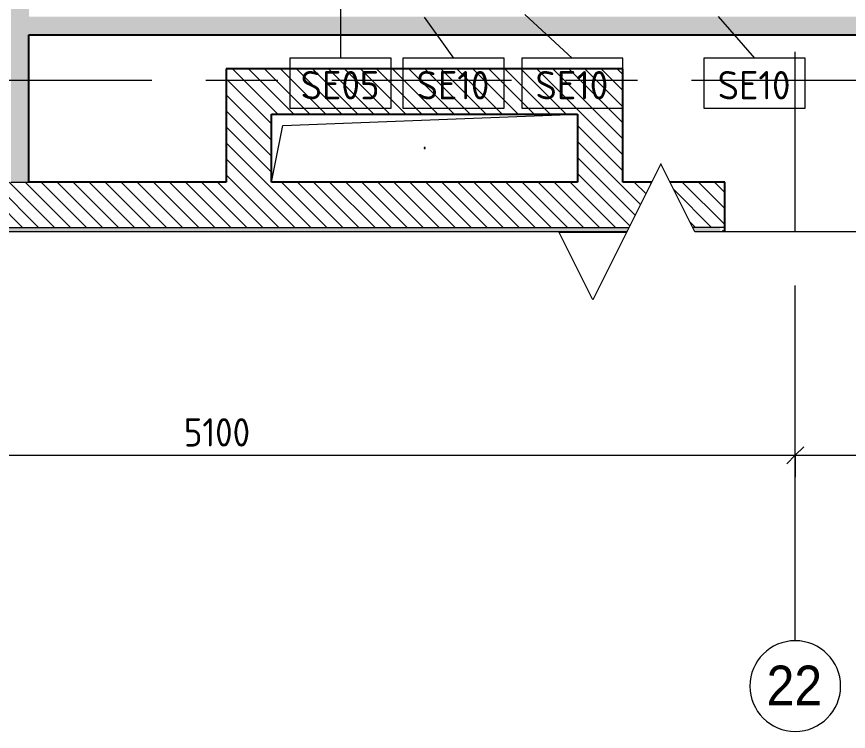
# Model space of a CAD drawing. Header units: millimetres. Extents: x 39815 to 261742, y -8553 to 29000.
# Drawn here: x 70445 to 74114, y 9125 to 12280 of the extents above; entities that cross this region are included whole.
import ezdxf

# ---------------------------------------------------------------- set-up
doc = ezdxf.new("R2010")
doc.units = ezdxf.units.MM
doc.linetypes.add('Осевая', pattern=[1587.5, 317.5, -238.125, 793.75, -238.125])
for name, color, linetype, lineweight in [('A-ANNO-DIMS', 7, 'Continuous', 9), ('A-ANNO-DIMS-50', 7, 'Continuous', 9), ('A-DETL-GENF', 7, 'Continuous', 9), ('A-GENM', 7, 'Continuous', 9), ('A-WALL-2', 7, 'Continuous', 9), ('I-WALL', 7, 'Continuous', 9), ('P-SANR-FIXT-IDEN', 7, 'Continuous', 9), ('Оси', 7, 'Continuous', 9), ('Оси-1', 7, 'Continuous', 20), ('Оси-2', 7, 'Осевая', 9)]:
    doc.layers.add(name, color=color, linetype=linetype, lineweight=lineweight)
doc.layers.add('A-WALL-1', color=7, linetype='Continuous', lineweight=25, true_color=0x3c3c3c)
doc.layers.add('A-WALL-FNSH-1', color=7, linetype='Continuous', lineweight=15, true_color=0x3c3c3c)
doc.styles.add('Arial', font='arial.ttf', dxfattribs={"width": 0.9, "height": 175})
doc.styles.add('GOST Common', font='GOST_Common.ttf', dxfattribs={"height": 125})
doc.styles.add('ISOCPEUR', font='isocpeur.ttf', dxfattribs={"width": 0.9, "height": 125})
doc.dimstyles.new('ISO-2_5_0_9К_БОЛЬШОЙ', dxfattribs={"dimscale": 304.8, "dimtxt": 124.497647, "dimasz": 0.246063, "dimexe": 0.19685, "dimexo": 0.492126, "dimgap": 0, "dimtad": 1, "dimdec": 0, "dimrnd": 10, "dimzin": 0, "dimdsep": 46, "dimtxsty": 'ISOCPEUR', "dimblk1": 'OBLIQUE', "dimblk2": 'OBLIQUE', "dimsah": 1, "dimcen": 0.09, "dimdle": 0.19685, "dimazin": 0, "dimtfac": 1, "dimtdec": 4, "dimtix": 1, "dimtmove": 0, "dimatfit": 3, "dimfxl": 1, "dimtvp": 1, "dimtolj": 1, "dimtzin": 0, "dimarcsym": 2})
pattern_1 = [(135, (-6780.206, 0), (-35.35534, -35.35534), [])]
pattern_2 = [(135, (-6780.206, 0), (-37.717076, -37.717076), [53.34, -8.89, 1.778, -8.89]), (135, (-6780.206, 37.694), (-37.717076, -37.717076), []), (50, (-6780.206, 0), (63.763904, -5.57885), [6.667, -73.342]), (355, (-6780.206, 0), (-12.334876, 66.869514), [5.334, -58.674]), (100.451, (-6774.89, -0.465), (51.43036, 61.29098), [5.667, -62.332]), (46.184, (-6780.206, 17.78), (94.87722, -14.714836), [10.001, -110.014]), (96.636, (-6772.3, 16.55), (83.09115, 86.59931), [8.5, -93.497]), (351.184, (-6780.21, 17.78), (83.09204, 86.59928), [8.001, -88.011]), (21, (-6771.316, 13.335), (53.064487, -35.792726), [6.667, -73.342]), (326, (-6771.316, 13.335), (21.63066, 64.46546), [5.334, -58.674]), (71.451, (-6766.894, 10.35), (74.69646, 28.672367), [5.667, -62.332]), (37.5, (-6780.206, 0), (1.080413, 29.594271), [1.676, -56.286, 1.676, -57.887, -58.896]), (37.5, (-6780.206, 0), (1.080413, 29.594271), [-117.526, 1.676, -57.22]), (7.5, (-6780.206, 0), (23.386368, 35.063507), [1.676, -32.283, 1.676, -54.953, -22.447]), (7.5, (-6780.206, 0), (23.386368, 35.063507), [-90.589, 1.676, -20.771]), (327.5, (-6800.03, 0), (47.456567, -2.0054684), [1.676, -20.549, 1.676, -67.666, -92.011]), (327.5, (-6800.03, 0), (47.456567, -2.0054684), [-91.567, 1.676, -90.335]), (317.5, (-6808.92, 0), (51.844948, 8.89904), [1.676, -27.216, 1.676, -44.374, -65.341]), (317.5, (-6808.92, 0), (51.844948, 8.89904), [-74.943, 1.676, -63.665])]
pattern_3 = [(0, (-6780.206, 0), (60.96, 15.24), [5.029, -40.691, 5.029, -40.691, -243.84]), (0, (-6780.206, 0), (60.96, 15.24), [-91.44, 5.029, -86.411, 5.029, -40.691, -106.68]), (0, (-6780.206, 0), (60.96, 15.24), [-228.6, 5.029, -25.451, 5.029, -71.171]), (120, (-6757.346, 7.62), (-43.6782272, 45.1729086), [5.029, -40.691, 5.029, -40.691, -243.84]), (120, (-6757.346, 7.62), (-43.6782272, 45.1729086), [-91.44, 5.029, -86.411, 5.029, -40.691, -106.68]), (120, (-6757.346, 7.62), (-43.6782272, 45.1729086), [-228.6, 5.029, -25.451, 5.029, -71.171]), (240, (-6749.726, 38.1), (-17.2817728, -60.4129086), [5.029, -40.691, 5.029, -40.691, -243.84]), (240, (-6749.726, 38.1), (-17.2817728, -60.4129086), [-91.44, 5.029, -86.411, 5.029, -40.691, -106.68]), (240, (-6749.726, 38.1), (-17.2817728, -60.4129086), [-228.6, 5.029, -25.451, 5.029, -71.171])]

# ---------------------------------------------------------------- blocks, each defined once
blk = doc.blocks.new('GM_Отверстие прямоугольное _в плите_ - Отверстие-23877123-Фрагмент 2_9')
at = {"layer": 'A-GENM'}
for p, q in [((-625, 100), (675, 150)), ((-675, -150), (-625, 100))]:
    blk.add_line(p, q, dxfattribs=at)
for start, end in [(360, 180), (180, 360)]:
    blk.add_arc((0, 0), 2.5, start, end, dxfattribs=at)
blk = doc.blocks.new('DET_L_Линия разрыва - М100-30991372-Фрагмент 2_9')
at = {"layer": 'A-DETL-GENF'}
for p, q in [((4872, -300), (5172, 300)), ((5172, 300), (5322, 0)), ((0, 0), (4722, 0)), ((4722, 0), (4872, -300)), ((5322, 0), (10044, 0))]:
    blk.add_line(p, q, dxfattribs=at)
blk = doc.blocks.new('Ось сетки - D8-29747960-Фрагмент 2_9')
at = {"layer": 'Оси-1'}
for start, end in [(360, 180), (180, 360)]:
    blk.add_arc((0, 0), 4, start, end, dxfattribs=at)
blk = doc.blocks.new('DIMBLOCK15-Фрагмент 2_9')
at = {"layer": 'A-ANNO-DIMS-50'}
for p, q in [((68779.8, 10247.4), (68779.8, 10404.3)), ((73879.8, 10247.4), (73879.8, 10404.3)), ((68779.8, 10344.3), (73879.8, 10344.3)), ((68779.8, 10344.3), (68779.8, 10247.4)), ((73879.8, 10344.3), (73879.8, 10247.4))]:
    blk.add_line(p, q, dxfattribs=at)
at = {"layer": 'A-ANNO-DIMS-50', "lineweight": 20}
for p, q in [((68779.8, 10344.3), (68817.3, 10381.8)), ((73879.8, 10344.3), (73917.3, 10381.8)), ((68779.8, 10344.3), (68742.3, 10306.8)), ((73879.8, 10344.3), (73842.3, 10306.8))]:
    blk.add_line(p, q, dxfattribs=at)
at = {"layer": 'A-ANNO-DIMS-50', "color": 0, "insert": (71182.6, 10507.6), "char_height": 125, "width": 353.382, "attachment_point": 1, "line_spacing_factor": 1.149209, "style": 'ISOCPEUR'}
blk.add_mtext('5100', dxfattribs=at)
blk = doc.blocks.new('_Oblique')
at = {"color": 0, "linetype": 'ByBlock', "lineweight": -2}
blk.add_line((-0.5, -0.5), (0.5, 0.5), dxfattribs=at)
blk = doc.blocks.new('DIMBLOCK16-Фрагмент 2_9')
at = {"layer": 'A-ANNO-DIMS-50'}
for p, q in [((73879.8, 10247.4), (73879.8, 10404.3)), ((77779.8, 10247.4), (77779.8, 10404.3)), ((73879.8, 10344.3), (77779.8, 10344.3)), ((73879.8, 10344.3), (73879.8, 10247.4)), ((77779.8, 10344.3), (77779.8, 10247.4))]:
    blk.add_line(p, q, dxfattribs=at)
at = {"layer": 'A-ANNO-DIMS-50', "lineweight": 20}
for p, q in [((73879.8, 10344.3), (73917.3, 10381.8)), ((77779.8, 10344.3), (77817.3, 10381.8)), ((73879.8, 10344.3), (73842.3, 10306.8)), ((77779.8, 10344.3), (77742.3, 10306.8))]:
    blk.add_line(p, q, dxfattribs=at)
at = {"layer": 'A-ANNO-DIMS-50', "color": 0, "insert": (75671.8, 10507.6), "char_height": 125, "width": 379.239, "attachment_point": 1, "line_spacing_factor": 1.149209, "style": 'ISOCPEUR'}
blk.add_mtext('3900', dxfattribs=at)
blk = doc.blocks.new('М_сантехническая_рамка1 - В рамке-30590747-Фрагмент 2_9')
at = {"layer": 'P-SANR-FIXT-IDEN'}
for p, q in [((4.293, 2.24), (-4.639, 2.24)), ((-4.639, 2.24), (-4.639, -2.178)), ((4.293, -2.178), (4.293, 2.24)), ((-4.639, -2.178), (4.293, -2.178))]:
    blk.add_line(p, q, dxfattribs=at)

msp = doc.modelspace()

# ---------------------------------------------------------------- hatches: boundary and pattern name
at = {"layer": 'I-WALL'}
h = msp.add_hatch(dxfattribs=at)
h.set_pattern_fill('FP_6', color=256, style=0, pattern_type=2)
h.set_pattern_definition(pattern_2)
h.paths.add_polyline_path([(70499.6, 11550), (70499.6, 15570), (70419.6, 15570), (70419.6, 11550)])
h = msp.add_hatch(dxfattribs=at)
h.set_pattern_fill('FP_6', color=256, style=0, pattern_type=2)
h.set_pattern_definition(pattern_2)
h.paths.add_polyline_path([(77699.8, 12200), (77699.8, 12280), (70499.6, 12280), (70499.6, 12200), (77236, 12200)])
h = msp.add_hatch(dxfattribs=at)
h.set_pattern_fill('FP_2', color=256, style=0, pattern_type=2)
h.set_pattern_definition(pattern_1)
h.paths.add_polyline_path([(71569.8, 11550), (71569.8, 12050), (71369.8, 12050), (71369.8, 11550)])
h = msp.add_hatch(dxfattribs=at)
h.set_pattern_fill('FP_2', color=256, style=0, pattern_type=2)
h.set_pattern_definition(pattern_1)
h.paths.add_polyline_path([(72919.8, 11850), (72919.8, 12050), (71569.8, 12050), (71569.8, 11850), (72335.3, 11850)])
h = msp.add_hatch(dxfattribs=at)
h.set_pattern_fill('FP_2', color=256, style=0, pattern_type=2)
h.set_pattern_definition(pattern_1)
h.paths.add_polyline_path([(72987.6, 11550), (73119.8, 11550), (73119.8, 12050), (72919.8, 12050), (72919.8, 11550)])
h = msp.add_hatch(dxfattribs=at)
h.set_pattern_fill('FP_2', color=256, style=0, pattern_type=2)
h.set_pattern_definition(pattern_1)
h.paths.add_polyline_path([(73437.6, 11350), (73569.8, 11350), (73569.8, 11550), (73327.7, 11550), (73427.7, 11350)])
h.paths.add_polyline_path([(72987.6, 11350), (73147.4, 11350), (73247.4, 11550), (69199.8, 11550), (69199.8, 11350), (71635.2, 11350)])
h = msp.add_hatch(dxfattribs=at)
h.set_pattern_fill('FP_9', color=256, style=0, pattern_type=2)
h.set_pattern_definition(pattern_3)
h.paths.add_polyline_path([(73035.4, 11330), (73137.6, 11330.4), (73147.4, 11350), (69199.8, 11350), (69199.8, 11330.4), (72987.6, 11330)])
h.paths.add_polyline_path([(73549.8, 11330.4), (73549.8, 11350), (73428, 11349.4), (73437.6, 11330.4), (73548.8, 11330.4)])
h = msp.add_hatch(dxfattribs=at)
h.set_pattern_fill('FP_9', color=256, style=0, pattern_type=2)
h.set_pattern_definition(pattern_3)
h.paths.add_polyline_path([(73549.8, 11330.4), (73569.8, 11330.4), (73569.8, 11350), (73549.8, 11350)])

# ---------------------------------------------------------------- linework, layer by layer
at = {"layer": 'A-WALL-1'}
for p, q in [((70499.6, 11550), (70499.6, 12200)), ((70499.6, 12200), (77699.8, 12200)), ((71369.8, 12050), (71369.8, 11550)), ((73119.8, 12050), (71369.8, 12050)), ((73119.8, 11550), (73119.8, 12050)), ((71569.8, 11550), (71569.8, 11850)), ((71569.8, 11850), (72919.8, 11850)), ((72919.8, 11850), (72919.8, 11550)), ((71369.8, 11550), (70499.6, 11550)), ((72919.8, 11550), (71569.8, 11550)), ((73247.4, 11550), (73119.8, 11550)), ((73569.8, 11550), (73327.7, 11550)), ((73569.8, 11330.4), (73569.8, 11550)), ((72837.7, 11330), (73137.4, 11330))]:
    msp.add_line(p, q, dxfattribs=at)
at = {"layer": 'A-WALL-2'}
for p, q in [((70419.6, 11550), (70499.6, 11550)), ((69199.8, 11350), (73147.4, 11350)), ((73569.8, 11350), (73427.7, 11350))]:
    msp.add_line(p, q, dxfattribs=at)
at = {"layer": 'A-WALL-FNSH-1'}
msp.add_line((72838.2, 11329), (73136.9, 11329), dxfattribs=at)
at = {"layer": 'P-SANR-FIXT-IDEN'}
for p, q in [((71873.4, 12351.7), (71873.4, 12096.4)), ((72242.8, 12278.2), (72371.8, 12096.4)), ((72687, 12290), (72896.3, 12096.4)), ((73539.4, 12280), (73699.9, 12096.4))]:
    msp.add_line(p, q, dxfattribs=at)
at = {"layer": 'Оси'}
msp.add_line((73879.8, 9525.4), (73879.8, 10775.4), dxfattribs=at)
at = {"layer": 'Оси-2'}
for p, q in [((73879.8, 10775.4), (73879.8, 15062.3)), ((68104.3, 12000), (76909.5, 12000))]:
    msp.add_line(p, q, dxfattribs=at)

# ---------------------------------------------------------------- block references
at = {"layer": 'A-DETL-GENF', "rotation": 180}
msp.add_blockref('DET_L_Линия разрыва - М100-30991372-Фрагмент 2_9', (78159.5, 11330.4), dxfattribs=at)
at = {"layer": 'A-GENM'}
msp.add_blockref('GM_Отверстие прямоугольное _в плите_ - Отверстие-23877123-Фрагмент 2_9', (72244.8, 11700), dxfattribs=at)
at = {"layer": 'P-SANR-FIXT-IDEN', "xscale": 49.99999999999998, "yscale": 49.99999999999998, "zscale": 49.99999999999998}
for p in [(71882.1, 11984.4), (72380.5, 11984.4), (72904.9, 11984.4), (73708.6, 11984.4)]:
    msp.add_blockref('М_сантехническая_рамка1 - В рамке-30590747-Фрагмент 2_9', p, dxfattribs=at)
at = {"layer": 'Оси-1', "xscale": 49.99999999999998, "yscale": 49.99999999999998, "zscale": 49.99999999999998}
msp.add_blockref('Ось сетки - D8-29747960-Фрагмент 2_9', (73879.8, 9325.4), dxfattribs=at)

# ---------------------------------------------------------------- texts
at = {"layer": 'P-SANR-FIXT-IDEN', "char_height": 125, "attachment_point": 1, "style": 'GOST Common'}
for s, insert, width in [('SE05', (71697.8, 12039.8), 444.937), ('SE10', (72209.4, 12039.8), 412.869), ('SE10', (72733.9, 12039.8), 412.869), ('SE10', (73537.6, 12039.8), 412.869)]:
    msp.add_mtext(s, dxfattribs=dict(at, insert=insert, width=width))
at = {"layer": 'Оси', "insert": (73753.5, 9415.7), "char_height": 175, "width": 303.038, "attachment_point": 1, "style": 'Arial'}
msp.add_mtext('22', dxfattribs=at)

# ---------------------------------------------------------------- dimensions: what is measured, and where the dimension line sits
at = {"layer": 'A-ANNO-DIMS'}
for base, p1, p2, override, picture, middle in [((73879.8, 10344.3), (68779.8, 10397.4), (73879.8, 10397.4), {"dimpost": '<>', "dimfxl": 5100}, 'DIMBLOCK15-Фрагмент 2_9', (71329.8, 10406.8)), ((77779.8, 10344.3), (73879.8, 10397.4), (77779.8, 10397.4), {"dimpost": '<>', "dimfxl": 3900}, 'DIMBLOCK16-Фрагмент 2_9', (75829.8, 10406.8))]:
    dim = msp.add_linear_dim(base=base, p1=p1, p2=p2, dimstyle='ISO-2_5_0_9К_БОЛЬШОЙ', override=override, dxfattribs=at)
    dim.commit()
    dim.dimension.update_dxf_attribs({"geometry": picture, "text_midpoint": middle})

doc.saveas('drawing.dxf')
